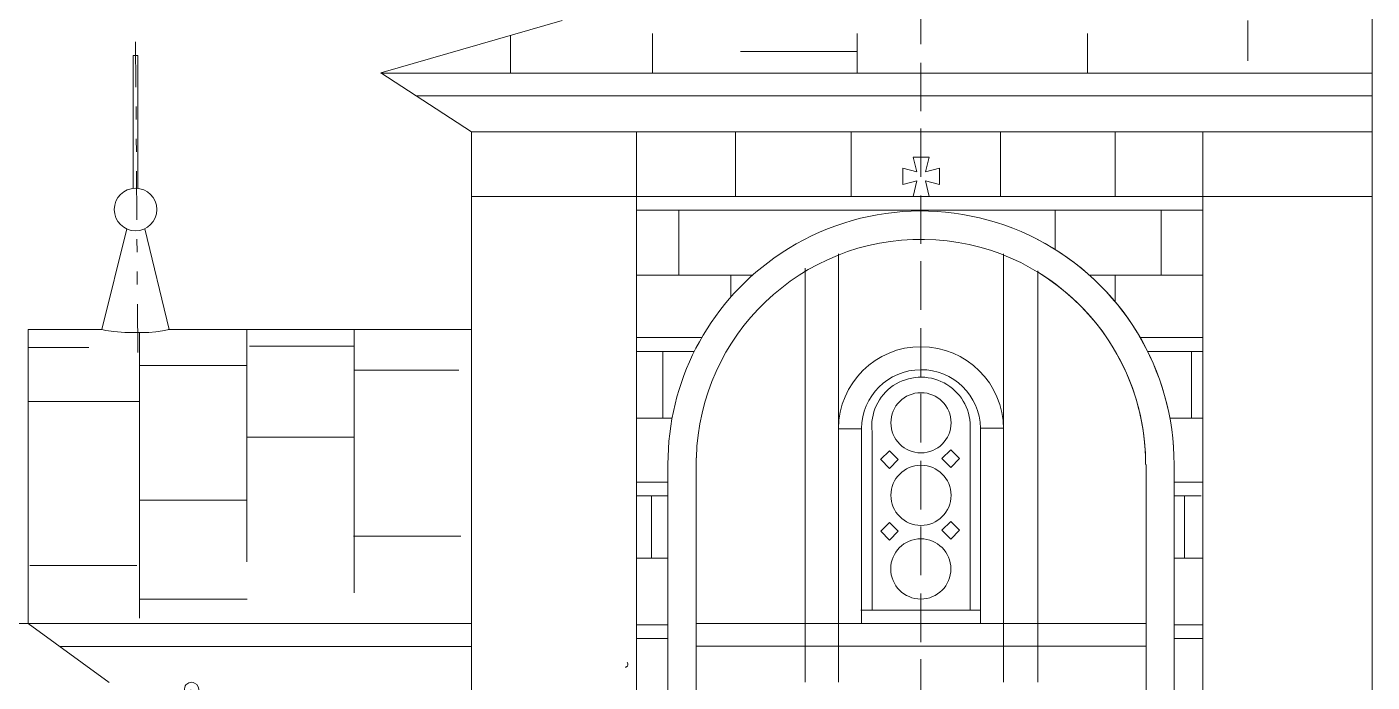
# Model space of a CAD drawing. Header units: millimetres. Extents: x -490789 to -449459, y 209001 to 327650.
# Drawn here: x -478283 to -470954, y 252525 to 256096 of the extents above; entities that cross this region are included whole.
import ezdxf

# ---------------------------------------------------------------- set-up
doc = ezdxf.new("R2010")
doc.units = ezdxf.units.MM
doc.header["$MEASUREMENT"] = 0
doc.linetypes.add('2-Штрих-Штриховая', pattern=[723.19442, 264.583325, -105.833328, 70.555556, -105.833328, 70.555556, -105.833328])
doc.linetypes.add('Штриховая', pattern=[282.222223, 141.111112, -141.111112])
for name, color, linetype, lineweight in [('0_Ном._пера__12_Ном._пера__12_Ном._пера__12', 12, 'Continuous', 18), ('0_Ном._пера__7_Ном._пера__15_Ном._пера__15', 15, 'Continuous', 18), ('0_Ном._пера__7_Ном._пера__1_Ном._пера__1', 1, 'Continuous', 18), ('0_Ном._пера__7_Ном._пера__5_Ном._пера__5', 5, 'Continuous', 18), ('0_Ном._пера__7_Ном._пера__7_Ном._пера__1', 1, 'Continuous', 18), ('0_Ном._пера__7_Ном._пера__7_Ном._пера__16', 16, 'Continuous', 18), ('0_Ном._пера__7_Ном._пера__7_Ном._пера__7', 7, 'Continuous', 18), ('0_Ном._пера__7_Ном._пера__8_Ном._пера__8', 8, 'Continuous', 18), ('0_Ном_пера__1_Ном_пера__1_Ном_пера__1_Ном._пера__1_Ном_пера__1_Ном_пера__1_Ном_пера__1_Ном_пера__1_Ном_пера__1_Ном_пера__1_Ном_пера__1_Ном_пера__1_Ном_пера__1_Ном_пера__1_Ном_пера__1_Ном_пера__1_Ном_пера__1_Ном_пера__1_Ном_пера__1_Ном_пера__1_Ном_пера___D_Ном._пера__1', 1, 'Continuous', 18), ('0_Ном_пера__1_Ном_пера__1_Ном_пера__1_Ном_пера__1_Ном_пера__1_Ном_пера__1_Ном_пера__1_Ном_пера__1_Ном_пера__1_Ном_пера__1_Ном._пера__1_Ном_пера__1_Ном_пера__1_Ном_пера__1_Ном_пера__1_Ном_пера__1_Ном_пера__1_Ном_пера__1_Ном_пера__1_Ном_пера__1_Ном_пера___D_Ном._пера__1', 1, 'Continuous', 18), ('0_Ном_пера__5_Ном_пера__5_Ном_пера__5_Ном_пера__5_Ном_пера__5_Ном_пера__5_Ном_пера__5_Ном_пера__5_Ном_пера__5_Ном_пера__5_Ном_пера__5_Ном_пера__5_Ном_пера__5_Ном_пера__5_Ном_пера__5_Ном_пера__5_Ном._пера__5_Ном_пера__5_Ном_пера__5_Ном_пера__5_Ном_пера___7_Ном._пера__5', 5, 'Continuous', 18), ('0_Ном_пера__7_Ном._пера__7_Ном_пера__7_Ном_пера__7_Ном_пера__7_Ном_пера__7_Ном_пера__7_Ном_пера__7_Ном_пера__7_Ном_пера__7_Ном_пера__7_Ном_пера__7_Ном_пера__7_Ном_пера__7_Ном_пера__7_Ном_пера__7_Ном_пера__7_Ном_пера__7_Ном_пера__7_Ном_пера__7_Ном_пера___7_Ном._пера__7', 7, 'Continuous', 18), ('0_Ном_пера__7_Ном_пера__7_Ном_пера__7_Ном._пера__7_Ном_пера__7_Ном_пера__7_Ном_пера__7_Ном_пера__7_Ном_пера__7_Ном_пера__7_Ном_пера__7_Ном_пера__7_Ном_пера__7_Ном_пера__7_Ном_пера__7_Ном_пера__7_Ном_пера__7_Ном_пера__7_Ном_пера__7_Ном_пера__7_Ном_пера___5_Ном._пера__7', 7, 'Continuous', 18), ('0_Ном_пера__7_Ном_пера__7_Ном_пера__7_Ном_пера__7_Ном_пера__7_Ном_пера__7_Ном_пера__7_Ном_пера__7_Ном_пера__7_Ном._пера__7_Ном_пера__7_Ном_пера__7_Ном_пера__7_Ном_пера__7_Ном_пера__7_Ном_пера__7_Ном_пера__7_Ном_пера__7_Ном_пера__7_Ном_пера__7_Ном_пера___7_Ном._пера__7', 7, 'Continuous', 18), ('0_Ном_пера__7_Ном_пера__7_Ном_пера__7_Ном_пера__7_Ном_пера__7_Ном_пера__7_Ном_пера__7_Ном_пера__7_Ном_пера__7_Ном_пера__7_Ном_пера__7_Ном_пера__7_Ном_пера__7_Ном_пера__7_Ном_пера__7_Ном._пера__7_Ном_пера__7_Ном._пера__7_Ном_пера__7_Ном._пера__7_Ном_пера_2_Ном._пера__7', 7, 'Continuous', 18), ('0_Ном_пера__7_Ном_пера__7_Ном_пера__7_Ном_пера__7_Ном_пера__7_Ном_пера__7_Ном_пера__7_Ном_пера__7_Ном_пера__7_Ном_пера__7_Ном_пера__7_Ном_пера__7_Ном_пера__7_Ном_пера__7_Ном_пера__7_Ном_пера__7_Ном_пера__7_Ном_пера__7_Ном._пера__7_Ном_пера__7_Ном._пера__5_Ном._пера__7', 7, 'Continuous', 18), ('0_Ном_пера__7_Ном_пера__7_Ном_пера__7_Ном_пера__7_Ном_пера__7_Ном_пера__7_Ном_пера__7_Ном_пера__7_Ном_пера__7_Ном_пера__7_Ном_пера__7_Ном_пера__7_Ном_пера__7_Ном_пера__7_Ном_пера__7_Ном_пера__7_Ном_пера__7_Ном_пера__7_Ном_пера__7_Ном_пера__7_Ном_пера__7_8_Ном._пера__1', 1, 'Continuous', 18), ('0_Ном_пера__7_Ном_пера__7_Ном_пера__7_Ном_пера__7_Ном_пера__7_Ном_пера__7_Ном_пера__7_Ном_пера__7_Ном_пера__7_Ном_пера__7_Ном_пера__7_Ном_пера__7_Ном_пера__7_Ном_пера__7_Ном_пера__7_Ном_пера__7_Ном_пера__7_Ном_пера__7_Ном_пера__7_Ном_пера__7_Ном_пера__7_C_Ном._пера__1', 1, 'Continuous', 18), ('0_Ном_пера__7_Ном_пера__7_Ном_пера__7_Ном_пера__7_Ном_пера__7_Ном_пера__7_Ном_пера__7_Ном_пера__7_Ном_пера__7_Ном_пера__7_Ном_пера__7_Ном_пера__7_Ном_пера__7_Ном_пера__7_Ном_пера__7_Ном_пера__7_Ном_пера__7_Ном_пера__7_Ном_пера__7_Ном_пера__7_Ном_пера__7_C_Ном._пера__7', 7, 'Continuous', 18), ('0_Ном_пера__7_Ном_пера__7_Ном_пера__7_Ном_пера__7_Ном_пера__7_Ном_пера__7_Ном_пера__7_Ном_пера__7_Ном_пера__7_Ном_пера__7_Ном_пера__7_Ном_пера__7_Ном_пера__7_Ном_пера__7_Ном_пера__7_Ном_пера__7_Ном_пера__7_Ном_пера__7_Ном_пера__7_Ном_пера__7_Ном_пера__7_C_Ном._пера__9', 9, 'Continuous', 18), ('hatch_Ном_пера__254_Ном_пера__254_Ном_пера__254_Ном._пера__254_Ном_пера__254_Ном._пера__9_Ном_пера__9_Ном_пера__9_Ном_пера__12_Ном_пера__12_Ном_пера__12_Ном_пера__12_Ном_пера__12_Ном_пера__12_Ном_пера__1_Ном_пера__1_Ном_пера__1_Ном_пера__1_Ном_пера__1_Н_B_Ном._пера__1', 1, 'Continuous', 18), ('Line 0.25_Ном_пера__7_Ном_пера__7_Ном_пера__7_Ном_пера__7_Ном_пера__7_Ном_пера__7_Ном_пера__7_Ном_пера__7_Ном_пера__7_Ном_пера__7_Ном_пера__7_Ном._пера__7_Ном._пера__7_Ном._пера__7_Ном._пера__7_Ном._пера__102_Ном._пера__102', 102, 'Continuous', 18), ('Line 0.25_Ном_пера__7_Ном_пера__7_Ном_пера__7_Ном_пера__7_Ном_пера__7_Ном_пера__7_Ном_пера__7_Ном_пера__7_Ном_пера__7_Ном_пера__7_Ном_пера__7_Ном._пера__7_Ном._пера__8_Ном._пера__8_Ном._пера__8_Ном._пера__8_Ном._пера__8', 8, 'Continuous', 18)]:
    doc.layers.add(name, color=color, linetype=linetype, lineweight=lineweight)

msp = doc.modelspace()

# ---------------------------------------------------------------- linework, layer by layer
at = {"layer": '0_Ном._пера__12_Ном._пера__12_Ном._пера__12', "linetype": '2-Штрих-Штриховая'}
for p, q in [((-473412, 248769), (-473412, 265006.9)), ((-473412, 249850.2), (-473412, 265006.9)), ((-477679.5, 254320.9), (-477691, 256013.6))]:
    msp.add_line(p, q, dxfattribs=at)
at = {"layer": '0_Ном._пера__7_Ном._пера__15_Ном._пера__15', "linetype": 'Continuous'}
for p, q in [((-475534.8, 255172.1), (-475861.2, 255172.1)), ((-474961.2, 255172.1), (-475858.4, 255172.1)), ((-471876.9, 255172.1), (-470954.1, 255172.1)), ((-477852.8, 254440.4), (-477874.2, 254446.2)), ((-477809.5, 254434.8), (-477852.8, 254440.4)), ((-477749.7, 254430.5), (-477809.5, 254434.8)), ((-477691, 254430.5), (-477749.7, 254430.5)), ((-477619.2, 254430.5), (-477691, 254430.5)), ((-477580, 254434), (-477619.2, 254430.5)), ((-477545.3, 254438.6), (-477580, 254434)), ((-477507.8, 254446), (-477545.3, 254438.6))]:
    msp.add_line(p, q, dxfattribs=at)
at = {"layer": '0_Ном._пера__7_Ном._пера__1_Ном._пера__1', "linetype": 'Continuous'}
for p, q in [((-474961.2, 254402.2), (-474606.5, 254402.2)), ((-472217.5, 254402.2), (-471876.9, 254402.2)), ((-472217.5, 254402.2), (-471876.9, 254402.2))]:
    msp.add_line(p, q, dxfattribs=at)
at = {"layer": '0_Ном._пера__7_Ном._пера__5_Ном._пера__5', "linetype": 'Continuous'}
for centre in [(-473412, 253938.2), (-473412, 253543), (-473412.8, 253141.9)]:
    msp.add_circle(centre, 164.1, dxfattribs=at)
at = {"layer": '0_Ном._пера__7_Ном._пера__7_Ном._пера__1', "linetype": 'Continuous'}
for centre, radius, start, end in [((-473412, 253902.9), 450, 0.23827, 179.59357), ((-473412, 253903.3), 324.3, 1.01221, 179.49298)]:
    msp.add_arc(centre, radius, start, end, dxfattribs=at)
at = {"layer": '0_Ном._пера__7_Ном._пера__7_Ном._пера__16', "linetype": 'Continuous'}
msp.add_line((-474636, 253747.6), (-474636, 249844), dxfattribs=at)
at = {"layer": '0_Ном._пера__7_Ном._пера__7_Ном._пера__7', "linetype": 'Continuous'}
for p, q in [((-470954.1, 248641.1), (-470954.1, 257116.9)), ((-475367.2, 256130.8), (-476354.7, 255844.7)), ((-477704.4, 255939.7), (-477678.1, 255939.7)), ((-477704.4, 255215.4), (-477704.4, 255939.7)), ((-477678.1, 255939.7), (-477678.1, 255215.8)), ((-475861.2, 255524), (-476354.7, 255844.7)), ((-475861.2, 255524), (-476354.7, 255844.7)), ((-475534.8, 255844), (-476354.7, 255844)), ((-471084.7, 255844), (-476354.7, 255844)), ((-470954.1, 255844), (-475861.2, 255844)), ((-470954.1, 255844), (-472776.8, 255844)), ((-472562.7, 255844), (-472504.5, 255844)), ((-472504.5, 255844), (-472562.7, 255844)), ((-472504.5, 255844), (-472562.7, 255844)), ((-472562.7, 255844), (-472504.5, 255844)), ((-475534.8, 255719.1), (-476161.5, 255719.1)), ((-470954.1, 255719.1), (-476161.5, 255719.1)), ((-470954.1, 255719.1), (-472776.8, 255719.1)), ((-475861.2, 255524), (-475534.8, 255524)), ((-475861.2, 255524), (-475861.2, 254535.1)), ((-475861.2, 249844), (-475861.2, 255524)), ((-475861.2, 255524), (-475861.2, 254535.1)), ((-475861.2, 255524), (-470954.1, 255524)), ((-475861.2, 249844), (-475861.2, 255524)), ((-474961.2, 252558.1), (-474961.2, 255524)), ((-474423.3, 255524), (-474423.3, 255172.1)), ((-473793, 255524), (-473793, 255172.1)), ((-472978.9, 255524), (-472978.9, 255172.1)), ((-472771.7, 255524), (-470954.1, 255524)), ((-471876.9, 249844), (-471876.9, 255524)), ((-474730.9, 255096.1), (-474730.9, 254742.8)), ((-472681.3, 255096.1), (-472681.3, 254882.9)), ((-472681.3, 255096.1), (-472681.3, 254882.9)), ((-472103.5, 255096.1), (-472103.5, 254742.8)), ((-472103.5, 255096.1), (-472103.5, 254742.8)), ((-477874.2, 254446.2), (-477739.6, 254994.6)), ((-477640.9, 254995.3), (-477507.8, 254446)), ((-473862, 254859.2), (-473862, 252845.3)), ((-473862, 254857.8), (-473862, 252525.4)), ((-472962, 254859.2), (-472962, 252845.3)), ((-472962, 254857.8), (-472962, 252524)), ((-472775.8, 254765.8), (-472775.8, 252524)), ((-474329.5, 254742.8), (-474961.2, 254742.8)), ((-474447.6, 254742.8), (-474447.6, 254623.9)), ((-478276.9, 254446.8), (-478276.9, 252844)), ((-477874.2, 254446.1), (-478276.9, 254446.1)), ((-475861.2, 254446.1), (-477513.7, 254446.1)), ((-475861.2, 254446.1), (-477507.8, 254446.1)), ((-474818.1, 254326.2), (-474818.1, 253963.6)), ((-473736.2, 253906.1), (-473736.2, 252845.3)), ((-473143.8, 253921.7), (-473143.8, 252917.9)), ((-473087.8, 253910.5), (-473087.8, 252845.3)), ((-474790.8, 253713.4), (-474790.8, 249844)), ((-472185.8, 253710), (-472185.8, 249844)), ((-472185.8, 253710), (-472185.8, 249844)), ((-472033.2, 253710), (-472033.2, 249844)), ((-472033.2, 253710), (-472033.2, 249844)), ((-474961.2, 253200.6), (-474790.8, 253200.6)), ((-472033.2, 253200.6), (-471879.4, 253200.6)), ((-472033.2, 253200.6), (-471879.4, 253200.6)), ((-473739.6, 252917.9), (-473091.1, 252917.9)), ((-477834.9, 252523.7), (-478276.9, 252844)), ((-475861.2, 252844), (-478276.9, 252844)), ((-475861.2, 252844), (-478276.9, 252844)), ((-474638.2, 252845.3), (-472188, 252845.3)), ((-475861.2, 252719.1), (-478104.5, 252719.1)), ((-475861.2, 252719.1), (-478084.6, 252719.1)), ((-474961.2, 249844), (-474961.2, 252720.7)), ((-474638.2, 252720.4), (-472188, 252720.4))]:
    msp.add_line(p, q, dxfattribs=at)
msp.add_circle((-477691, 255100.1), 116.1, dxfattribs=at)
for centre, radius, start, end in [((-473412, 253713.6), 1378.8, 359.84953, 125.54943), ((-473412, 253713.6), 1224.2, 359.84953, 178.40995), ((-473412, 253713.6), 1378.8, 359.84953, 62.57079), ((-473412, 253713.6), 1378.8, 125.54943, 180.00791), ((-473412, 253713.6), 1224.2, 359.84953, 58.74744), ((-473412, 253918.6), 268.3, 359.96094, 186.23975)]:
    msp.add_arc(centre, radius, start, end, dxfattribs=at)
at = {"layer": '0_Ном._пера__7_Ном._пера__8_Ном._пера__8', "linetype": 'Continuous'}
for p, q in [((-471631.3, 256130.8), (-471631.3, 255911.1)), ((-475649, 256049.1), (-475649, 255844)), ((-474874.7, 256060.3), (-474874.7, 255844)), ((-473760.3, 256060.1), (-473760.3, 255844)), ((-472504.5, 256060.1), (-472504.5, 255844)), ((-472504.5, 256060.1), (-472504.5, 255844)), ((-475649, 255998.7), (-475649, 255844)), ((-473760.3, 255961), (-474395.9, 255961))]:
    msp.add_line(p, q, dxfattribs=at)
at = {"layer": '0_Ном_пера__1_Ном_пера__1_Ном_пера__1_Ном._пера__1_Ном_пера__1_Ном_пера__1_Ном_пера__1_Ном_пера__1_Ном_пера__1_Ном_пера__1_Ном_пера__1_Ном_пера__1_Ном_пера__1_Ном_пера__1_Ном_пера__1_Ном_пера__1_Ном_пера__1_Ном_пера__1_Ном_пера__1_Ном_пера__1_Ном_пера___D_Ном._пера__1', "linetype": 'Continuous'}
for p, q in [((-473922.1, 255172.1), (-474961.2, 255172.1)), ((-471876.9, 255172.1), (-474049.7, 255172.1)), ((-471876.9, 255172.1), (-472776.8, 255172.1)), ((-473925.3, 255096.1), (-474961.2, 255096.1)), ((-471880.3, 255096.1), (-474011.6, 255096.1)), ((-471880.3, 255096.1), (-472776.8, 255096.1)), ((-474647.2, 254326.2), (-474961.2, 254326.2)), ((-471876.9, 254326.2), (-472176.8, 254326.2)), ((-471876.9, 254326.2), (-472176.8, 254326.2)), ((-474790.8, 253615.3), (-474961.2, 253615.3)), ((-471876.9, 253615.3), (-472033.2, 253615.3)), ((-471876.9, 253615.3), (-472033.2, 253615.3)), ((-474789.8, 253539.3), (-474961.2, 253539.3)), ((-471884.6, 253539.3), (-472033.2, 253539.3)), ((-471884.6, 253539.3), (-472033.2, 253539.3)), ((-474790.8, 252837.9), (-474961.2, 252837.9)), ((-471876.9, 252837.9), (-472033.2, 252837.9)), ((-474790.8, 252761.9), (-474961.2, 252761.9)), ((-471876.9, 252761.9), (-472033.2, 252761.9))]:
    msp.add_line(p, q, dxfattribs=at)
at = {"layer": '0_Ном_пера__1_Ном_пера__1_Ном_пера__1_Ном_пера__1_Ном_пера__1_Ном_пера__1_Ном_пера__1_Ном_пера__1_Ном_пера__1_Ном_пера__1_Ном._пера__1_Ном_пера__1_Ном_пера__1_Ном_пера__1_Ном_пера__1_Ном_пера__1_Ном_пера__1_Ном_пера__1_Ном_пера__1_Ном_пера__1_Ном_пера___D_Ном._пера__1', "linetype": 'Continuous'}
msp.add_line((-473311.7, 255326.5), (-473311.7, 255236.1), dxfattribs=at)
at = {"layer": '0_Ном_пера__5_Ном_пера__5_Ном_пера__5_Ном_пера__5_Ном_пера__5_Ном_пера__5_Ном_пера__5_Ном_пера__5_Ном_пера__5_Ном_пера__5_Ном_пера__5_Ном_пера__5_Ном_пера__5_Ном_пера__5_Ном_пера__5_Ном_пера__5_Ном._пера__5_Ном_пера__5_Ном_пера__5_Ном_пера__5_Ном_пера___7_Ном._пера__5', "linetype": 'Continuous'}
for p, q in [((-473583.7, 253785.7), (-473631.9, 253738.5)), ((-473631.5, 253738.3), (-473583.3, 253688.9)), ((-473583.3, 253785.5), (-473535.6, 253737.8)), ((-473535.6, 253737.8), (-473583.3, 253688.9)), ((-473250.1, 253790.6), (-473298.3, 253743.5)), ((-473298.3, 253743.5), (-473250.1, 253694)), ((-473250.1, 253790.6), (-473202.4, 253742.9)), ((-473202.4, 253742.9), (-473250.1, 253694)), ((-473583.3, 253395.6), (-473631.5, 253348.4)), ((-473583.3, 253395.6), (-473535.6, 253347.9)), ((-473250.1, 253400.7), (-473298.3, 253353.6)), ((-473250.1, 253400.7), (-473202.4, 253353)), ((-473631.5, 253348.4), (-473583.3, 253299)), ((-473535.6, 253347.9), (-473583.3, 253299)), ((-473298.3, 253353.6), (-473250.1, 253304.1)), ((-473202.4, 253353), (-473250.1, 253304.1))]:
    msp.add_line(p, q, dxfattribs=at)
at = {"layer": '0_Ном_пера__7_Ном._пера__7_Ном_пера__7_Ном_пера__7_Ном_пера__7_Ном_пера__7_Ном_пера__7_Ном_пера__7_Ном_пера__7_Ном_пера__7_Ном_пера__7_Ном_пера__7_Ном_пера__7_Ном_пера__7_Ном_пера__7_Ном_пера__7_Ном_пера__7_Ном_пера__7_Ном_пера__7_Ном_пера__7_Ном_пера___7_Ном._пера__7', "linetype": 'Continuous'}
msp.add_line((-471937.8, 253963.6), (-471937.8, 254326.2), dxfattribs=at)
at = {"layer": '0_Ном_пера__7_Ном_пера__7_Ном_пера__7_Ном._пера__7_Ном_пера__7_Ном_пера__7_Ном_пера__7_Ном_пера__7_Ном_пера__7_Ном_пера__7_Ном_пера__7_Ном_пера__7_Ном_пера__7_Ном_пера__7_Ном_пера__7_Ном_пера__7_Ном_пера__7_Ном_пера__7_Ном_пера__7_Ном_пера__7_Ном_пера___5_Ном._пера__7', "linetype": 'Continuous'}
msp.add_line((-472353.2, 255520.4), (-472353.2, 255172.1), dxfattribs=at)
msp.add_line((-472353.2, 255520.4), (-472353.2, 255172.1), dxfattribs=at)
at = {"layer": '0_Ном_пера__7_Ном_пера__7_Ном_пера__7_Ном_пера__7_Ном_пера__7_Ном_пера__7_Ном_пера__7_Ном_пера__7_Ном_пера__7_Ном._пера__7_Ном_пера__7_Ном_пера__7_Ном_пера__7_Ном_пера__7_Ном_пера__7_Ном_пера__7_Ном_пера__7_Ном_пера__7_Ном_пера__7_Ном_пера__7_Ном_пера___7_Ном._пера__7', "linetype": 'Continuous'}
for p, q in [((-474961.2, 253963.6), (-474768, 253963.6)), ((-472056, 253963.6), (-471876.9, 253963.6)), ((-472056, 253963.6), (-471876.9, 253963.6)), ((-472033.2, 252837.9), (-471876.9, 252837.9))]:
    msp.add_line(p, q, dxfattribs=at)
at = {"layer": '0_Ном_пера__7_Ном_пера__7_Ном_пера__7_Ном_пера__7_Ном_пера__7_Ном_пера__7_Ном_пера__7_Ном_пера__7_Ном_пера__7_Ном_пера__7_Ном_пера__7_Ном_пера__7_Ном_пера__7_Ном_пера__7_Ном_пера__7_Ном._пера__7_Ном_пера__7_Ном._пера__7_Ном_пера__7_Ном._пера__7_Ном_пера_2_Ном._пера__7', "linetype": 'Continuous'}
for p, q in [((-472353.1, 254742.8), (-472353.1, 254596.7)), ((-472353.1, 254742.8), (-472353.1, 254596.7)), ((-474881, 253539.3), (-474881, 253200.6)), ((-471975.8, 253539.3), (-471975.8, 253203.3))]:
    msp.add_line(p, q, dxfattribs=at)
at = {"layer": '0_Ном_пера__7_Ном_пера__7_Ном_пера__7_Ном_пера__7_Ном_пера__7_Ном_пера__7_Ном_пера__7_Ном_пера__7_Ном_пера__7_Ном_пера__7_Ном_пера__7_Ном_пера__7_Ном_пера__7_Ном_пера__7_Ном_пера__7_Ном_пера__7_Ном_пера__7_Ном_пера__7_Ном._пера__7_Ном_пера__7_Ном._пера__5_Ном._пера__7', "linetype": 'Continuous'}
msp.add_line((-472494.5, 254742.8), (-471876.9, 254742.8), dxfattribs=at)
msp.add_line((-472494.5, 254742.8), (-471876.9, 254742.8), dxfattribs=at)
at = {"layer": '0_Ном_пера__7_Ном_пера__7_Ном_пера__7_Ном_пера__7_Ном_пера__7_Ном_пера__7_Ном_пера__7_Ном_пера__7_Ном_пера__7_Ном_пера__7_Ном_пера__7_Ном_пера__7_Ном_пера__7_Ном_пера__7_Ном_пера__7_Ном_пера__7_Ном_пера__7_Ном_пера__7_Ном_пера__7_Ном_пера__7_Ном_пера__7_8_Ном._пера__1', "linetype": 'Continuous'}
for p, q in [((-473455.4, 255385), (-473435.1, 255306.4)), ((-473366.5, 255385.3), (-473386.8, 255306.4)), ((-473510.4, 255326.5), (-473435.1, 255306.4)), ((-473386.8, 255306.4), (-473311.7, 255326.5)), ((-473510.4, 255236.1), (-473435.1, 255256.3)), ((-473435.1, 255256.3), (-473455.2, 255172.1)), ((-473366.5, 255171.9), (-473386.8, 255256.3)), ((-473386.8, 255256.3), (-473311.7, 255236.1))]:
    msp.add_line(p, q, dxfattribs=at)
at = {"layer": '0_Ном_пера__7_Ном_пера__7_Ном_пера__7_Ном_пера__7_Ном_пера__7_Ном_пера__7_Ном_пера__7_Ном_пера__7_Ном_пера__7_Ном_пера__7_Ном_пера__7_Ном_пера__7_Ном_пера__7_Ном_пера__7_Ном_пера__7_Ном_пера__7_Ном_пера__7_Ном_пера__7_Ном_пера__7_Ном_пера__7_Ном_пера__7_C_Ном._пера__1', "linetype": 'Continuous'}
for p, q in [((-473862, 253906.1), (-473736.2, 253906.1)), ((-473087.8, 253909), (-472962, 253909))]:
    msp.add_line(p, q, dxfattribs=at)
at = {"layer": '0_Ном_пера__7_Ном_пера__7_Ном_пера__7_Ном_пера__7_Ном_пера__7_Ном_пера__7_Ном_пера__7_Ном_пера__7_Ном_пера__7_Ном_пера__7_Ном_пера__7_Ном_пера__7_Ном_пера__7_Ном_пера__7_Ном_пера__7_Ном_пера__7_Ном_пера__7_Ном_пера__7_Ном_пера__7_Ном_пера__7_Ном_пера__7_C_Ном._пера__7', "linetype": 'Continuous'}
for p, q in [((-474043.6, 254781.3), (-474043.6, 252525.4)), ((-473678.7, 253889.5), (-473678.7, 252917.9))]:
    msp.add_line(p, q, dxfattribs=at)
at = {"layer": '0_Ном_пера__7_Ном_пера__7_Ном_пера__7_Ном_пера__7_Ном_пера__7_Ном_пера__7_Ном_пера__7_Ном_пера__7_Ном_пера__7_Ном_пера__7_Ном_пера__7_Ном_пера__7_Ном_пера__7_Ном_пера__7_Ном_пера__7_Ном_пера__7_Ном_пера__7_Ном_пера__7_Ном_пера__7_Ном_пера__7_Ном_пера__7_C_Ном._пера__9', "linetype": 'Continuous'}
for points, knots in [([(-475023.8, 252605.6), (-475023.8, 252605.6), (-475015.6, 252606.4), (-475011.4, 252612.4), (-475005.8, 252620.4), (-475012, 252631), (-475012, 252631)], [0, 0, 0, 0, 1, 1, 1, 2, 2, 2, 2]), ([(-477552.6, 252476.1), (-477552.6, 252476.1), (-477497.3, 252420.9), (-477427, 252419.5), (-477403.6, 252419), (-477379.6, 252424), (-477362.5, 252439.8), (-477353.3, 252448.4), (-477347, 252459.6), (-477345.6, 252472.1), (-477343.3, 252491.4), (-477352.1, 252510.9), (-477369.3, 252519.6), (-477379.4, 252524.7), (-477391.1, 252525.6), (-477401.6, 252521.3), (-477409.6, 252518), (-477416.1, 252511.9), (-477420.2, 252504.3), (-477425.9, 252494), (-477427.3, 252481.3), (-477420.2, 252472.1), (-477415.7, 252466.2), (-477408.5, 252462.9), (-477401.6, 252465.3), (-477391.3, 252468.9), (-477389.7, 252482.3), (-477389.7, 252482.3)], [0, 0, 0, 0, 1, 1, 1, 2, 2, 2, 3, 3, 3, 4, 4, 4, 5, 5, 5, 6, 6, 6, 7, 7, 7, 8, 8, 8, 9, 9, 9, 9])]:
    msp.add_open_spline(points, degree=3, knots=knots, dxfattribs=at)
at = {"layer": 'hatch_Ном_пера__254_Ном_пера__254_Ном_пера__254_Ном._пера__254_Ном_пера__254_Ном._пера__9_Ном_пера__9_Ном_пера__9_Ном_пера__12_Ном_пера__12_Ном_пера__12_Ном_пера__12_Ном_пера__12_Ном_пера__12_Ном_пера__1_Ном_пера__1_Ном_пера__1_Ном_пера__1_Ном_пера__1_Н_B_Ном._пера__1', "linetype": 'Continuous'}
for p, q in [((-473455.2, 255385), (-473366.5, 255385.3)), ((-473510.4, 255326.5), (-473510.4, 255236.1))]:
    msp.add_line(p, q, dxfattribs=at)
at = {"layer": 'Line 0.25_Ном_пера__7_Ном_пера__7_Ном_пера__7_Ном_пера__7_Ном_пера__7_Ном_пера__7_Ном_пера__7_Ном_пера__7_Ном_пера__7_Ном_пера__7_Ном_пера__7_Ном._пера__7_Ном._пера__7_Ном._пера__7_Ном._пера__7_Ном._пера__102_Ном._пера__102', "linetype": 'Штриховая'}
msp.add_line((-478276.9, 252844), (-482746.3, 252844), dxfattribs=at)
at = {"layer": 'Line 0.25_Ном_пера__7_Ном_пера__7_Ном_пера__7_Ном_пера__7_Ном_пера__7_Ном_пера__7_Ном_пера__7_Ном_пера__7_Ном_пера__7_Ном_пера__7_Ном_пера__7_Ном._пера__7_Ном._пера__8_Ном._пера__8_Ном._пера__8_Ном._пера__8_Ном._пера__8', "linetype": 'Continuous'}
for p, q in [((-477669.7, 254430.5), (-477669.7, 252873.5)), ((-477084.8, 254446.8), (-477084.8, 253181)), ((-476500.5, 254446.8), (-476500.5, 253011.6)), ((-476500.5, 254446.8), (-476500.5, 253011.6)), ((-477945.8, 254348.7), (-478272.7, 254348.7)), ((-476500.5, 254355.4), (-477070.5, 254355.4)), ((-476500.5, 254355.4), (-477070.5, 254355.4)), ((-477084.8, 254250.7), (-477669.1, 254250.7)), ((-475930.4, 254224.7), (-476500.5, 254224.7)), ((-475930.4, 254224.7), (-476500.5, 254224.7)), ((-477669.7, 254055), (-478276.9, 254055)), ((-476500.5, 253859.1), (-477084.8, 253859.1)), ((-477084.8, 253516.4), (-477669.7, 253516.4)), ((-475918.8, 253320.3), (-476503.1, 253320.3)), ((-477683.8, 253160.6), (-478268.1, 253160.6)), ((-477083.7, 252977.8), (-477668.1, 252977.8))]:
    msp.add_line(p, q, dxfattribs=at)

doc.saveas('drawing.dxf')
